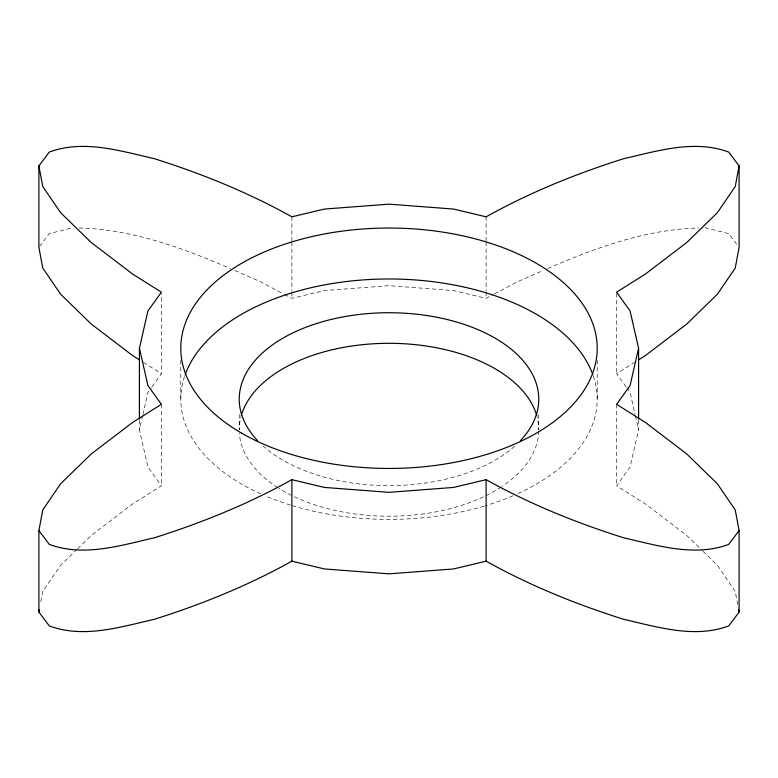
<?xml version="1.0" encoding="UTF-8"?>
<svg xmlns="http://www.w3.org/2000/svg" width="778" height="778" viewBox="0 0 778 778"><rect width="100%" height="100%" fill="white"/><g stroke="black" fill="none" stroke-linecap="round" stroke-linejoin="round"><path stroke-width="0.58" stroke-dasharray="3.89 2.92" d="M40.835 601.773L42.771 591.436L60.616 565.314L76.769 549.579M77.615 548.753L91.221 535.497L132.493 504.037L161.386 485.822L147.917 467.053L139.418 429.757L142.607 415.773M142.87 414.606L147.917 392.462L151.282 387.765M638.582 420.169L638.582 429.757L630.083 467.053L616.614 485.822L645.507 504.037L686.78 535.497L702.077 550.406M151.963 386.831L161.386 373.693L161.386 293.374M39.59 246.49L49.267 233.614L73.161 227.633M626.037 386.831L616.614 373.693L634.547 362.392M284.534 294.454L291.886 298.344L324.407 290.573L389 285.662L453.593 290.573L486.114 298.344L493.466 294.454M494.516 293.899L517.652 281.665L543.229 270.481M547.683 268.536C595.578 247.812 646.178 229.267 698.877 228.003M79.123 228.003C131.822 229.267 182.422 247.812 230.317 268.536M704.839 227.633L728.733 233.614L737.029 244.652M234.771 270.481L260.348 281.665L283.484 293.899M143.453 362.392L161.386 373.693M702.933 551.232L717.384 565.314L735.229 591.436L738.021 606.363M626.718 387.765L630.083 392.462L635.13 414.606M635.393 415.773L638.582 429.757M616.614 293.374L616.614 373.693M616.614 404.307L616.614 485.822M597.203 360.37L597.203 399.192M538.755 414.47L538.755 429.757A149.755 86.455 0 0 0 537.034 416.697M486.114 216.829L486.114 240.81M486.114 242.007L486.114 291.157M486.114 292.353L486.114 298.344M291.886 216.829L291.886 240.81M291.886 242.007L291.886 291.157M291.886 292.353L291.886 298.344M239.245 414.47L239.245 429.757A149.755 86.455 0 0 1 240.966 416.697M180.797 360.37L180.797 399.192M161.386 404.307L161.386 485.822M139.418 420.169L139.418 429.757M514.618 446.261A149.755 86.455 0 0 1 263.382 446.261M538.736 430.934A149.755 86.455 0 0 1 502.335 486.269M501.304 486.95A149.755 86.455 0 0 1 278.796 488.292M277.746 487.631A149.755 86.455 0 0 1 239.371 433.307M593.293 375.988A208.203 120.201 0 0 1 517.409 493.806M512.945 495.781A208.203 120.201 0 0 1 485.375 505.739M484.256 506.079A208.203 120.201 0 0 1 291.507 505.399M290.389 505.058A208.203 120.201 0 0 1 265.055 495.781M260.591 493.806A208.203 120.201 0 0 1 184.707 375.988"/><path stroke-width="1.17" d="M739.1 165.889L735.229 186.564L717.384 212.686L686.78 242.503L645.507 273.963L616.614 292.178L630.083 310.947L638.582 348.243L630.083 385.538L616.614 404.307L645.507 422.522L686.78 453.982L717.384 483.799L735.229 509.93L739.1 530.596L739.1 612.111L728.733 625.901C694.433 638.68 657.857 627.058 623.791 619.346C576.197 604.331 529.73 585.503 486.114 561.171L453.593 568.942L389 573.853L324.407 568.942L291.886 561.171C248.27 585.503 201.803 604.331 154.209 619.346C120.143 627.058 83.567 638.68 49.267 625.901L38.9 612.111L38.9 530.596L42.771 509.93L60.616 483.799L91.221 453.982L132.493 422.522L161.386 404.307L147.917 385.538L139.418 348.243L147.917 310.947L161.386 292.178L132.493 273.963L91.221 242.503L60.616 212.686L42.771 186.564L38.9 165.889L49.267 152.099C83.567 139.32 120.143 150.942 154.209 158.654C201.803 173.669 248.27 192.497 291.886 216.829L324.407 209.058L389 204.147L453.593 209.058L486.114 216.829C529.73 192.497 576.197 173.669 623.791 158.654C657.857 150.942 694.433 139.32 728.733 152.099L739.1 165.889L739.1 247.404L735.229 268.07L717.384 294.201L686.78 324.018L645.507 355.478L638.534 359.874M38.9 612.111L39.328 609.806M739.1 530.596L728.733 544.386C694.433 557.165 657.857 545.543 623.791 537.831C576.197 522.816 529.73 503.988 486.114 479.656L453.593 487.427L389 492.338L324.407 487.427L291.886 479.656C248.27 503.988 201.803 522.816 154.209 537.831C120.143 545.543 83.567 557.165 49.267 544.386L38.9 530.596M139.466 359.874L132.493 355.478L91.221 324.018L60.616 294.201L42.771 268.07L38.9 247.404L38.9 165.889M738.672 609.806L739.1 612.111M638.582 348.243L638.582 418.972M486.114 479.656L486.114 561.171M291.886 479.656L291.886 561.171M139.418 348.243L139.418 418.972M241.297 415.51A149.755 86.455 0 0 1 389 343.302A149.755 86.455 0 0 1 536.703 415.51M257.586 440.64A149.755 86.455 0 0 1 389 312.727A149.755 86.455 0 0 1 520.414 440.64M185.106 374.85A208.203 120.201 0 0 1 389 278.981A208.203 120.201 0 0 1 592.894 374.85M241.773 433.239A208.203 120.201 0 0 0 590.113 379.353A208.203 120.201 0 0 0 335.114 232.136A208.203 120.201 0 0 0 241.773 433.239"/></g></svg>
